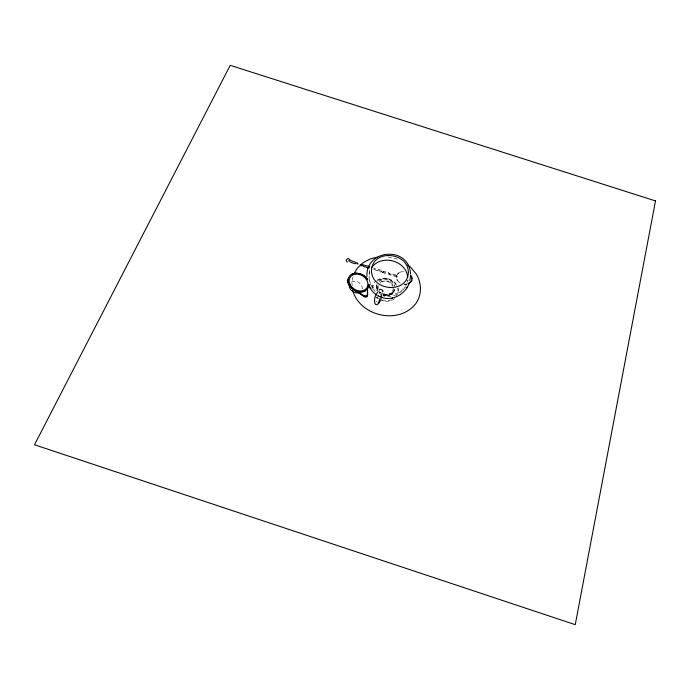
<?xml version="1.0" encoding="UTF-8"?>
<svg xmlns="http://www.w3.org/2000/svg" width="690" height="690" viewBox="0 0 690 690"><rect width="100%" height="100%" fill="white"/><g stroke="black" fill="none" stroke-linecap="round" stroke-linejoin="round"><path stroke-width="0.52" stroke-dasharray="3.45 2.59" d="M407.298 281.831L407.548 280.062M393.248 288.11C393.24 291.301 390.6 293.906 387.556 294.449M378.146 285.522L378.129 289.067M376.662 285.082L376.335 287.195L377.24 290.706M376.913 284.099L376.887 288.368L377.801 290.412M396.569 275.508L396.302 277.225L397.802 276.656L395.034 274.551L393.179 274.499L391.196 273.309L389.462 273.464L389.876 273.757L388.634 272.533L386.849 272.481L385.71 271.489L383.148 271.403L383.502 271.774L382.234 270.523L373.566 267.97M369.771 270.178L369.055 277.613M369.607 271.705L368.891 276.129L369.65 282.003M353.004 276.975L351.874 282.598L352.193 285.582M407.799 281.313L408.109 279.821M377.628 296.329L377.982 295.665L379.371 296.174M405.66 285.979L407.178 282.719M377.016 297.649L377.327 296.993M394.749 289.334L393.835 291.275L394.352 290.688C392.049 294.268 387.444 295.786 383.416 294.578M394.473 290.309C393.024 294.897 387.538 296.89 383.157 295.553M396.56 275.603L398.579 272.843M397.337 274.146L400.2 271.981L402.089 271.524M392.101 293.88L392.834 293.397L388.384 295.458L383.235 295.182M392.834 292.387L388.522 294.389L383.562 294.233M379.328 280.554C384.615 276.112 394.283 279.416 394.956 286.497M379.069 281.537C384.028 277.475 392.541 279.881 394.464 286.048M380.156 282.564C384.287 279.174 391.385 281.184 392.981 286.324M400.191 272.084L404.124 271.498M396.793 276.241L394.249 275.112L392.515 275.12L391.627 274.24L389.841 274.292L388.453 273.223L386.659 273.274L385.27 272.205L383.485 272.257L382.088 271.187L380.302 271.239L378.905 270.161L377.12 270.221L375.722 269.143L373.428 269.005M404.245 284.245L406.281 284.22M404.237 284.34L406.272 284.315M375.843 301.487L376.938 301.754M383.295 293.768C391.161 296.019 400.493 293.733 405.28 286.798C400.666 294.121 391.325 298.304 382.872 295.838M383.528 294.121L386.021 294.544M388.082 256.973L395.819 258.578L399.415 260.19M382.458 272.36L386.469 274.077L387.978 273.827L389.971 275.034L391.178 274.93L392.852 276.129L394.585 275.966L396.353 277.035L397.38 280.511M379.509 292.163L382.355 293.362M377.844 295.794L381.398 297.304M379.5 296.467L377.93 295.674M398.656 281.856L400.286 283.124M379.215 291.654L380.544 292.638M379.259 292.206L380.544 293.155M378.56 291.758L374.506 288.748L371.418 284.961L369.504 280.657M379.008 293.181L380.923 294.604M382.139 272.032L381.622 271.549L381.941 271.843L380.087 272.015L378.482 270.894L376.395 270.713L375.248 269.557L373.695 269.945L372.419 269.135M382.131 272.024L382.812 272.731M398.648 281.951L396.595 278.803M375.222 291.439L371.893 287.256L370.116 283.262M377.689 289.791L376.74 287.67L376.887 288.368M394.119 289.11A8.522 7.176 15.1 0 1 383.329 295.139M377.49 289.446A8.522 7.176 15.1 0 1 378.491 284.038M381.648 281.693A8.522 7.176 15.1 0 1 393.067 285.393M394.594 298.701A13.481 11.359 15.1 0 1 381.57 300.512M377.637 298.589A13.481 11.359 15.1 0 1 375.636 296.959M371.97 288.463A13.481 11.359 15.1 0 1 376.128 280.77M376.999 280.183A13.481 11.359 15.1 0 1 396.966 285.074M398.251 287.937A13.481 11.359 15.1 0 1 398.147 293.862M397.63 288.023A12.834 10.816 15.1 0 1 396.215 296.183M391.471 299.779A12.834 10.816 15.1 0 1 381.751 299.995M378.698 298.606A12.834 10.816 15.1 0 1 376.697 297.157M372.6 288.524A12.834 10.816 15.1 0 1 374.48 283.245M377.396 280.632A12.834 10.816 15.1 0 1 396.414 285.289M351.374 282.124A6.796 5.425 31 0 1 359.18 282.762A6.796 5.425 31 0 1 362.043 289.722"/><path stroke-width="1.03" d="M367.192 278.976C363.759 273.007 353.703 271.006 349.528 276.095C342.801 286.842 357.653 291.232 363.621 296.277A2.553 2.044 31.9 0 0 366.183 296.855A2.553 2.044 31.9 0 0 367.425 295.079L367.477 289.11L369.064 284.599L368.667 286.919M367.425 295.079L367.58 288.946L363.561 291.767L358.248 291.982L361.094 292.034L365.769 290.706M366.933 276.457C365.614 248.486 409.463 245.994 410.498 274.077M409.877 280.554L410.541 275.672M411.792 280.312L412.051 278.588M367.529 294.923A2.553 2.044 31.9 0 1 366.287 296.691A2.553 2.044 31.9 0 1 363.725 296.113C357.946 291.335 345.681 287.696 348.321 278.268M380.13 298.011L378.396 303.497L378.129 302.677M380.915 296.26L382.131 293.655M382.286 297.683C393.723 301.09 406.229 293.379 409.532 282.167M381.389 298.736C375.032 312.708 371.47 298.805 378.008 291.887M406.764 288.127L407.436 286.686M411.024 281.779L411.801 280.218M354.349 273.369L357.144 268.35L362.819 262.881L370.082 258.966L377.309 257.163M351.262 274.525C356.394 271.394 364.769 274.706 367.736 279.717M371.591 267.677C381.225 253.868 406.514 260.458 407.652 277.389M411.033 281.684L408.161 283.849M408.178 283.754L409.8 282.891M349.235 261.45L348.804 260.415M391.834 298.184L392.567 297.951M368.943 267.608L367.304 267.875L365.778 266.832L364.372 266.961L362.586 265.521L360.905 265.797M361.457 264.434L369.831 266.642M382.45 291.775C385.201 290.982 378.793 287.739 379.267 290.223M349.847 260.156L357.808 263.175M381.57 297.304L381.993 297.407L380.423 296.622M356.092 263.563L354.505 263.709L350.106 261.941M381.751 297.364L381.035 297.105M357.48 263.899L357.989 264.089M347.415 262.157C343.939 260.837 348.381 256.344 349.744 259.802M361.034 293.966L363.932 295.544A2.553 1.268 1.7 0 0 366.632 295.553A2.553 1.268 1.7 0 0 367.736 294.345L367.554 291.93M377.076 295.225C372.988 292.698 369.969 288.679 368.408 284.159M407.756 265.089L410.835 267.41L416.173 273.921C421.728 282.84 422.056 294.639 415.958 303.384L415.923 303.445C399.208 325.257 360.016 316.46 352.719 290.438M368.857 267.565L369.331 268.005M360.232 264.468L360.672 264.917M410.964 275.301L411.749 277.009M369.849 287.411L370.332 288.515M411.766 276.914L412.042 278.682M358.955 292.595A6.796 5.425 31 0 1 352.478 291.335A6.796 5.425 31 0 1 349.364 285.755M408.359 272.395C407.712 294.328 371.168 291.249 371.479 270.325C372.54 248.788 408.256 251.841 408.359 272.395M655.5 200.928L575.244 624.666L34.5 444.774L230.21 65.334L655.5 200.928M350.348 285.108A9.867 7.84 31 0 0 366.58 288.239A9.867 7.84 31 0 0 358.662 274.327A9.867 7.84 31 0 0 350.348 285.108"/></g></svg>
